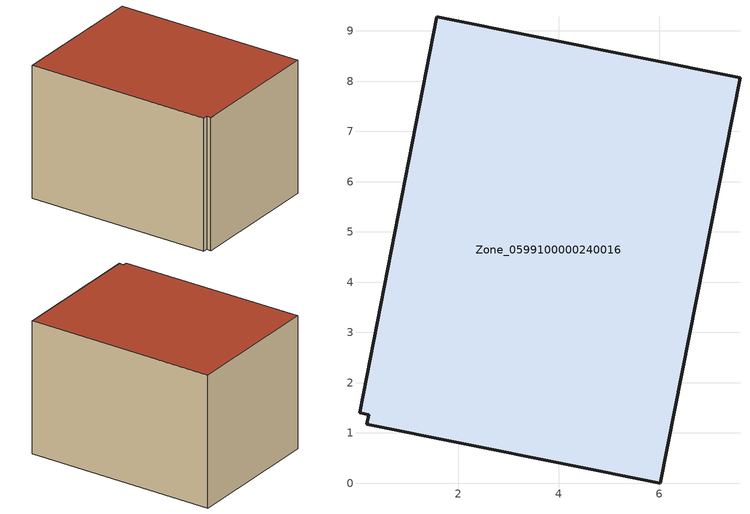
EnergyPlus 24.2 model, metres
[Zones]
Zone_0599100000240016
 floor ground (C_G): 0.22,1.36 0.04,1.41 1.58,9.28 7.61,8.07 6.02,0 0.18,1.17 z0
 wall outside (C_F): 6.02,0 7.61,8.07 1.58,9.28 0.04,1.41 0.22,1.36 0.18,1.17 6.02,0 z0:5.77
 roof outside (C_R): 0.22,1.36 0.18,1.17 6.02,0 7.61,8.07 1.58,9.28 0.04,1.41 z5.77
[BUILDING]
Pand.0599100000240016: North Axis=0; Terrain=City; Loads Convergence Tolerance Value=0.04; Temperature Convergence Tolerance Value=0.4; Solar Distribution=FullExterior; Maximum Number of Warmup Days=25; Minimum Number of Warmup Days=1
[Site:Location]
Rotterdam.The.Hague.AP_ZH_NLD Design_Conditions: Latitude=51.96; Longitude=4.45; Time Zone=1; Elevation=-4.5
[SITE:GROUNDTEMPERATURE:BUILDINGSURFACE]
18, 18, 18, 18, 18, 18, 18, 18, 18, 18, 18, 18
[MATERIAL] Thermal Absorptance=0.9; Solar Absorptance=0.7; Visible Absorptance=0.7
Name | Roughness | Thickness | Conductivity | Density | Specific Heat
G.TI.1965-1974 | MediumSmooth | 0.15 | 0.882353 | 540 | 1210
F.TI.1965-1974 | Rough | 0.3 | 0.697674 | 1920 | 840
R.TI.1965-1974 | MediumRough | 0.2 | 0.232558 | 1500 | 1000
[CONSTRUCTION]
C_G: G.TI.1965-1974
C_F: F.TI.1965-1974
C_R: R.TI.1965-1974
[ZONE]
Zone_0599100000240016: Type=1; Multiplier=1; Ceiling Height=Autocalculate; Volume=Autocalculate; Floor Area=autocalculate; Part of Total Floor Area=Yes
[ZONEINFILTRATION:DESIGNFLOWRATE]
Infil_Zone_0599100000240016: Zone or ZoneList or Space or SpaceList=Zone_0599100000240016; Schedule=AlwaysOn; Design Flow Rate Calculation Method=Flow/Area; Flow Rate per Floor Area=0.003; Constant Term Coefficient=1; Temperature Term Coefficient=0; Velocity Term Coefficient=0; Velocity Squared Term Coefficient=0
[HVACTEMPLATE:ZONE:IDEALLOADSAIRSYSTEM]
Zone_0599100000240016: Maximum Heating Supply Air Temperature=50; Minimum Cooling Supply Air Temperature=13; Maximum Heating Supply Air Humidity Ratio=0.0156; Minimum Cooling Supply Air Humidity Ratio=0.0077; Heating Limit=NoLimit; Cooling Limit=NoLimit; Dehumidification Control Type=ConstantSensibleHeatRatio; Cooling Sensible Heat Ratio=0.7; Dehumidification Setpoint=60; Humidification Control Type=None; Humidification Setpoint=30; Outdoor Air Method=None; Outdoor Air Flow Rate per Person=0.00944; Outdoor Air Flow Rate per Zone Floor Area=0; Outdoor Air Flow Rate per Zone=0; Demand Controlled Ventilation Type=None; Outdoor Air Economizer Type=NoEconomizer; Heat Recovery Type=None; Sensible Heat Recovery Effectiveness=0.7; Latent Heat Recovery Effectiveness=0.65
[ZONECONTROL:THERMOSTAT]
ThermostatControl_Zone_0599100000240016: Zone or ZoneList=Zone_0599100000240016; Control Type Schedule=DualSetpointControlType; Control 1=Thermostat_Zone_0599100000240016; Temperature Difference Between Cutout And Setpoint=0
[THERMOSTATSETPOINT:DUALSETPOINT]
Thermostat_Zone_0599100000240016: Heating Setpoint Temperature Schedule=HeatingSetpoint_Zone_0599100000240016; Cooling Setpoint Temperature Schedule=CoolingSetpoint_Zone_0599100000240016
[SCHEDULE:COMPACT]
HeatingSetpoint_Zone_0599100000240016: Through: 12/31, For: AllDays, Until: 24:00, 21
CoolingSetpoint_Zone_0599100000240016: Through: 12/31, For: AllDays, Until: 24:00, 24
DualSetpointControlType: Through: 12/31, For: AllDays, Until: 24:00, 4
AlwaysOn: Through: 12/31, For: AllDays, Until: 24:00, 1
